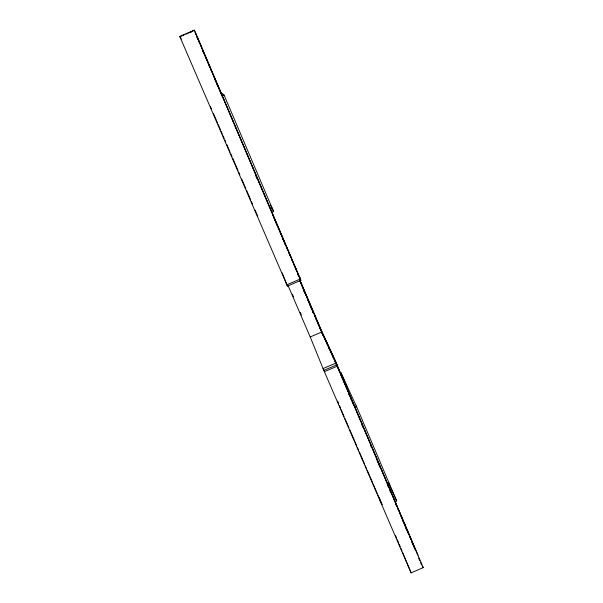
<?xml version="1.0" encoding="UTF-8"?>
<svg xmlns="http://www.w3.org/2000/svg" width="603" height="603" viewBox="0 0 603 603"><rect width="100%" height="100%" fill="white"/><g stroke="black" fill="none" stroke-linecap="round" stroke-linejoin="round"><path stroke-width="0.9" d="M194.377 30.15L179.747 36.414L287.435 286.093L300.905 280.32L194.377 30.15L189.191 32.758L191.573 31.936M179.928 36.715L184.164 34.906M185.86 34.183L188.4 33.097M221.889 95.983L224.075 95.04L273.634 211.6L271.531 212.505M299.827 277.681L299.254 277.93L300.347 279.001L286.87 284.782L286.35 283.463M336.866 364.777L323.796 370.385L310.221 336.971L321.949 331.936L335.389 361.084L423.253 567.634L411.118 572.85L323.057 368.576L336.142 362.961M336.7 364.28L336.15 364.521L337.431 366.104L324.361 371.712M354.609 406.739L356.313 406.007L396.676 500.95L395.033 501.658M222.04 93.397L224.075 95.04M422.409 566.307L423.253 567.634M179.747 36.414L181.33 39.067M270.31 204.892L272.812 209.731M271.584 207.628L273.634 211.6M295.108 267.528L300.905 280.32M356.72 407.017L340.853 372.518L346.8 386.478M322.296 332.766L328.153 345.481M331.748 353.283L328.499 346.228L333.964 359.064M332.117 354.074L335.954 362.403M388.46 482.739L389.606 485.279M389.696 485.551L396.676 500.95M287.865 285.106L310.221 336.971M210.379 106.399L211.502 109M213.364 113.319L217.464 122.831M218.211 124.557L220.442 129.743M221.188 131.477L222.311 134.07M223.057 135.796L224.173 138.388M224.919 140.122L225.665 141.848M226.781 144.441L230.135 152.227M230.881 153.953L232.004 156.546M232.743 158.28L237.966 170.378M238.713 172.111L239.828 174.704M241.69 179.023L245.79 188.535M246.537 190.269L250.637 199.774M251.383 201.508L252.506 204.1M255.114 210.153L257.722 216.206M342.594 413.078L344.079 416.537M344.826 418.263L348.926 427.768M349.672 429.494L356.75 445.919M357.496 447.645L358.612 450.237M359.358 451.964L364.574 464.061M365.32 465.787L366.436 468.38M367.182 470.106L372.398 482.204M373.144 483.93L377.237 493.435M377.983 495.169L382.083 504.673L379.234 497.814M292.417 294.219L293.54 296.812M300.241 312.377L301.357 314.97M194.935 31.605L297.859 273.302M334.002 358.174L417.864 555.099M195.116 32.404L213.545 75.677M214.276 77.403L222.017 95.576M222.756 97.309L253.343 169.126M254.082 170.86L293.148 262.584M293.887 264.318L296.096 269.503M331.567 352.8L344.999 384.33M345.738 386.063L346.838 388.656M347.577 390.382L355.68 409.399M356.049 410.266L396.284 504.741M396.646 505.6L414.954 548.572M196.751 36.617L197.852 39.195M198.583 40.914L199.683 43.491M203.339 52.084L204.44 54.654M205.171 56.373L206.271 58.951M207.002 60.669L208.095 63.247M208.826 64.966L209.927 67.544M210.658 69.262L211.759 71.84M213.583 76.136L214.683 78.707M215.414 80.425L216.515 83.003M217.246 84.722L218.339 87.299M219.07 89.018L220.17 91.596M220.902 93.314L222.002 95.892M273.023 215.67L273.754 217.397M274.493 219.123L275.601 221.716M276.332 223.449L277.44 226.042M278.171 227.768L279.279 230.361M280.018 232.087L282.227 237.273M282.958 239.007L284.066 241.599M284.804 243.326L285.905 245.918M286.644 247.645L287.744 250.245M288.483 251.971L290.691 257.157M291.43 258.883L292.53 261.476M293.269 263.209L294.377 265.802M330.278 350.094L339.512 371.765M340.25 373.498L341.358 376.099M342.089 377.832L343.197 380.425M343.936 382.159L346.152 387.36M346.891 389.093L347.999 391.694M348.738 393.427L349.846 396.028M350.584 397.761L353.908 405.563M395.304 502.751L396.766 506.181M397.498 507.899L398.591 510.47M399.322 512.188L408.826 534.499M409.558 536.218L410.658 538.788M411.389 540.507L412.12 542.225M202.766 51.074L203.859 53.652M214.811 79.362L215.912 81.933M216.643 83.651L217.736 86.221M273.883 218.022L274.991 220.623M275.729 222.349L276.83 224.949M282.362 237.936L283.47 240.529M284.209 242.263L285.317 244.856M335.057 361.634L335.788 363.345M348.911 394.143L349.642 395.854M350.735 398.425L351.459 400.136M395.704 503.995L396.812 506.595M402.352 519.582L403.452 522.183M404.191 523.917L405.299 526.517M407.146 530.844L408.254 533.444M255.8 175.933L256.908 178.526M297.415 273.604L298.523 276.197M326.246 341.245L331.153 352.77M331.884 354.489L333.346 357.918M361.921 425.002L363.021 427.595M370.385 444.878L371.493 447.471M377.011 460.436L378.119 463.029M378.857 464.755L379.958 467.348M387.322 484.631L388.43 487.224M389.9 490.676L390.638 492.402M405.359 526.969L406.467 529.562M411.985 542.527L413.093 545.112M413.831 546.846L414.932 549.439M418.618 558.077L419.718 560.669M420.457 562.395L421.557 564.988M324.565 337.605L329.856 350.019M299.812 279.98L322.462 333.12M323.449 335.268L327.504 344.78M328.236 346.506L329.344 349.107M300.128 280.832L327.452 344.939M299.917 280.614L323.879 337.1M324.58 338.479L325.68 341.072M299.955 281.239L305.126 293.367M305.864 295.101L311.774 308.97M312.52 310.703L313.628 313.304M314.367 315.037L315.475 317.63M316.213 319.364L320.276 328.899M321.015 330.632L323.231 335.833M304.063 291.121L305.171 293.721M307.387 298.915L308.125 300.648M308.857 302.374L309.965 304.975M310.703 306.708L311.811 309.301M312.55 311.035L313.658 313.635M315.505 317.962L316.613 320.555M317.351 322.288L318.459 324.889M319.198 326.615L320.299 329.215M321.776 332.683L322.515 334.409M303.437 289.9L304.538 292.493M310.07 305.465L311.178 308.058M311.917 309.784L313.017 312.384M395.523 535.411L396.601 538.004M397.324 539.73L398.402 542.331M399.126 544.057L400.204 546.65M400.92 548.376L402.005 550.976M402.721 552.702L411.118 572.85M337.695 401.146L338.743 403.701M339.444 405.404L340.491 407.967M341.192 409.671L342.24 412.226M335.389 361.084L337.431 366.104M282.219 272.918L287.435 286.093M299.299 276.325L300.347 279.001"/></g></svg>
